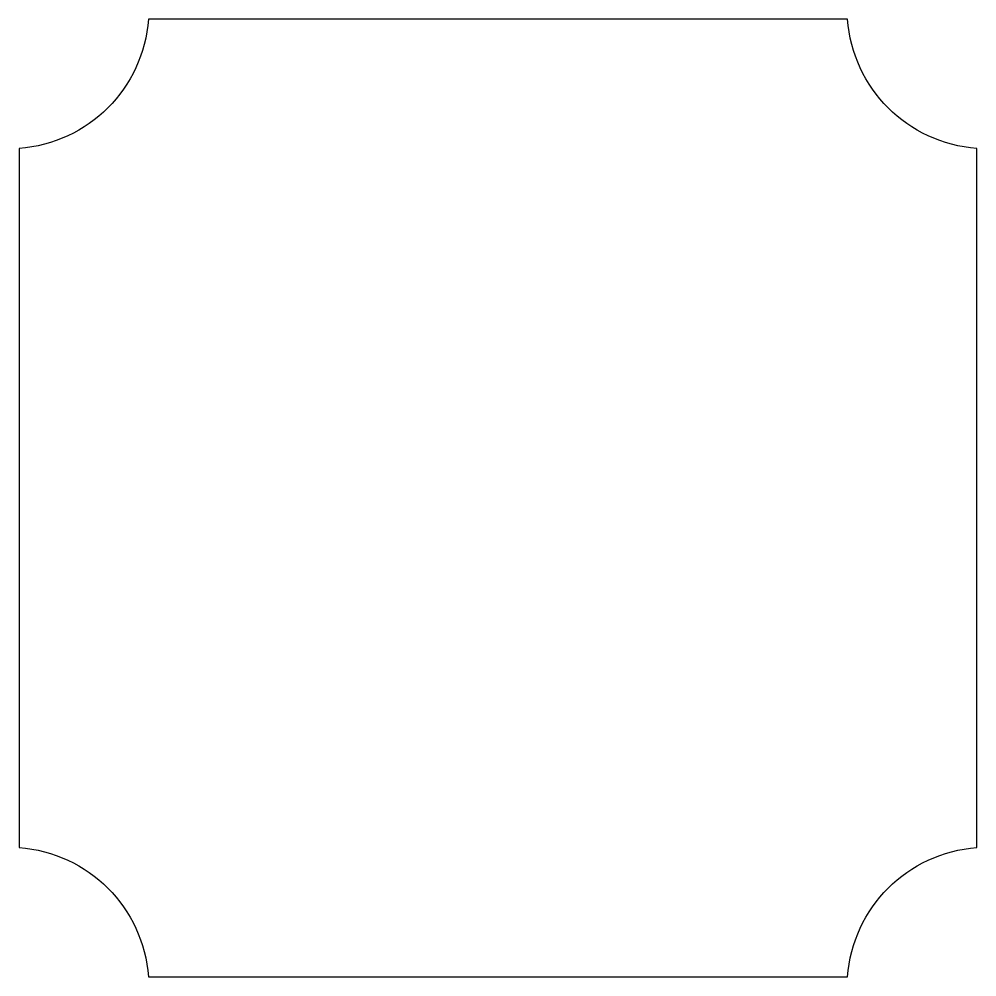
# Model space of a CAD drawing. Header units: millimetres. Extents: x 22 to 159, y 189 to 326.
import ezdxf

# ---------------------------------------------------------------- set-up
doc = ezdxf.new("R2010")
doc.units = ezdxf.units.MM
doc.layers.get('0').update_dxf_attribs({"linetype": 'CONTINUOUS'})

msp = doc.modelspace()

# ---------------------------------------------------------------- linework, layer by layer
msp.add_lwpolyline([(40.5, 326, -0.371011), (22, 307.5), (22, 207.5, -0.371011), (40.5, 189), (140.5, 189, -0.371011), (159, 207.5), (159, 307.5, -0.371011), (140.5, 326)], format="xyb", close=True)

doc.saveas('drawing.dxf')
